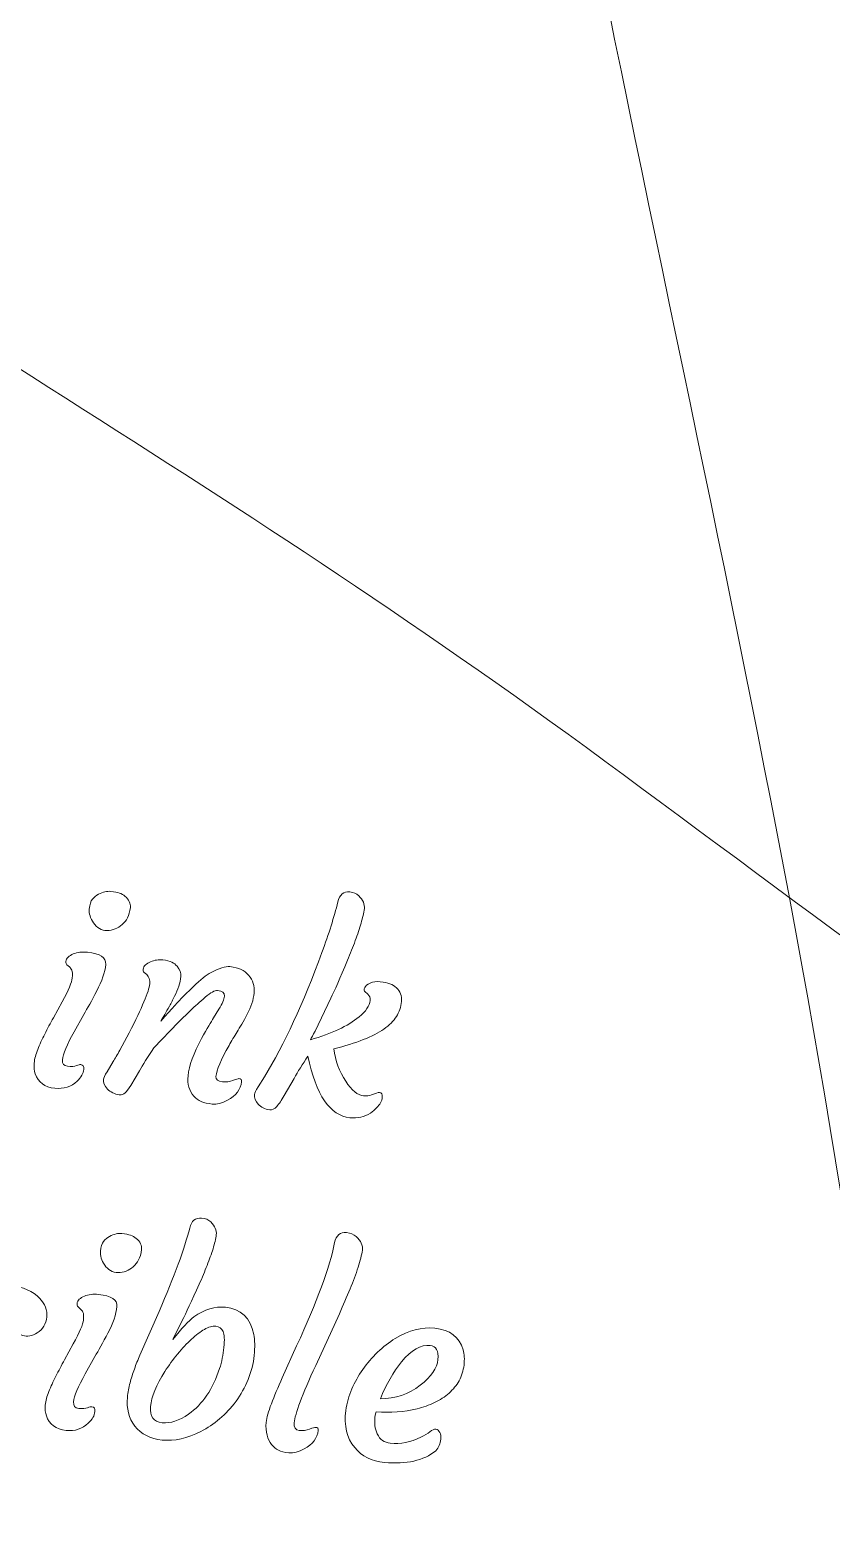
# Model space of a CAD drawing. Header units: inches. Extents: x -160 to 752, y 28 to 782.
# Drawn here: x 111.3 to 164.7, y 352.3 to 451.7 of the extents above; entities that cross this region are included whole.
import ezdxf

# ---------------------------------------------------------------- set-up
doc = ezdxf.new("R2010")
doc.units = ezdxf.units.IN
doc.header["$MEASUREMENT"] = 0
doc.layers.add('_U+0421_U+043B_U+043E_U+0439 1', color=7, linetype='Continuous')

# ---------------------------------------------------------------- blocks, each defined once
blk = doc.blocks.new('block 2')
at = {"layer": '_U+0421_U+043B_U+043E_U+0439 1', "color": 12, "lineweight": 9, "true_color": 0xe30513}
for points, knots in [([(305.09, 27.814), (184.245, 132.086), (55.294, 227.605), (-54.648, 344.614), (-130.379, 432.044), (-160.472, 554.527), (-106.382, 659.789), (-61.653, 746.823), (0.67, 769.936), (55.395, 761.155), (152.473, 745.576), (244.359, 626.028), (305.003, 559.166), (383.274, 640.557), (469.584, 781.891), (597.356, 753.442), (657.303, 740.096), (700.304, 699.787), (723.454, 645.646), (746.596, 591.535), (751.522, 539.494), (735.492, 482.616), (690.017, 321.273), (429.513, 136.472), (305.09, 27.814), (305.09, 27.814), (305.09, 27.814), (305.09, 27.814)], [0, 0, 0, 0, 1, 1, 1, 2, 2, 2, 3, 3, 3, 4, 4, 4, 5, 5, 5, 6, 6, 6, 7, 7, 7, 8, 8, 8, 9, 9, 9, 9]), ([(202.442, 671.172), (195.746, 663.165), (189.051, 655.158), (182.655, 646.935), (183.907, 645.432), (186.655, 645.776), (187.31, 645.925), (191.139, 646.795), (194.639, 647.034), (198.026, 647.392), (202.606, 647.69), (207.198, 645.705), (209.229, 641.47), (210.909, 637.971), (210.144, 635.446), (208.554, 633.927), (205.735, 631.231), (196.888, 632.474), (192.941, 633.073), (194.986, 628.071), (199.28, 620.338), (195.317, 616.981), (193.459, 615.406), (191.154, 615.013), (188.888, 615.579), (186.622, 616.145), (184.859, 617.238), (183.445, 619.108), (180.547, 622.942), (179.553, 630.12), (179.312, 635.009), (179.235, 636.586), (178.328, 638.167), (176.893, 638.879), (156.302, 611.061), (140.219, 580.92), (139.222, 538.986), (138.833, 522.563), (140.86, 504.25), (143.954, 485.256), (142.451, 484.706), (140.679, 485.135), (139.482, 486.164), (135.769, 489.355), (129.877, 493.573), (125.1, 494.109), (122.77, 494.369), (120.764, 493.843), (118.795, 492.588), (116.825, 491.334), (115.524, 489.391), (115.387, 486.958), (115.096, 481.772), (123.662, 479.567), (128.698, 477.608), (125.547, 475.157), (118.557, 469.593), (118.573, 465.693), (118.581, 463.493), (119.888, 461.202), (123.582, 460.012), (128.052, 458.571), (132.652, 460.537), (135.588, 464.064), (137.659, 466.769), (139.894, 469.473), (141.897, 472.85), (142.24, 473.428), (143.735, 475.081), (145.688, 474.956), (153.888, 429.362), (167.202, 379.678), (169.626, 336.628), (171.52, 302.968), (166.76, 273.361), (158.811, 245.697), (157.22, 245.876), (155.925, 246.804), (155.313, 248.259), (153.418, 252.773), (150.032, 259.179), (145.999, 261.793), (144.031, 263.068), (142.001, 263.493), (139.678, 263.252), (137.355, 263.01), (135.323, 261.853), (134.113, 259.738), (131.535, 255.229), (138.213, 249.428), (141.842, 245.425), (137.928, 244.64), (129.189, 242.787), (127.46, 239.291), (126.483, 237.319), (126.628, 234.686), (129.401, 231.97), (132.756, 228.684), (137.75, 228.386), (141.953, 230.23), (145.014, 231.723), (148.222, 233.143), (151.524, 235.269), (152.089, 235.633), (154.119, 236.568), (155.81, 235.583), (148.909, 213.97), (140.151, 193.26), (131.512, 172.705)], [0, 0, 0, 0, 1, 1, 1, 2, 2, 2, 3, 3, 3, 4, 4, 4, 5, 5, 5, 6, 6, 6, 7, 7, 7, 8, 8, 8, 9, 9, 9, 10, 10, 10, 11, 11, 11, 12, 12, 12, 13, 13, 13, 14, 14, 14, 15, 15, 15, 16, 16, 16, 17, 17, 17, 18, 18, 18, 19, 19, 19, 20, 20, 20, 21, 21, 21, 22, 22, 22, 23, 23, 23, 24, 24, 24, 25, 25, 25, 26, 26, 26, 27, 27, 27, 28, 28, 28, 29, 29, 29, 30, 30, 30, 31, 31, 31, 32, 32, 32, 33, 33, 33, 34, 34, 34, 35, 35, 35, 36, 36, 36, 36]), ([(-133.176, 526.041), (-108.388, 533.444), (-83.6, 540.847), (-55.475, 535.104), (-54.607, 536.857), (-55.835, 539.063), (-56.236, 539.602), (-58.58, 542.752), (-60.213, 545.858), (-61.908, 548.812), (-64.031, 552.881), (-64.071, 557.883), (-61.019, 561.452), (-58.497, 564.402), (-55.878, 564.723), (-53.846, 563.882), (-50.241, 562.393), (-47.803, 553.798), (-46.756, 549.946), (-43.007, 553.837), (-37.669, 560.89), (-32.996, 558.622), (-30.805, 557.558), (-29.513, 555.608), (-29.116, 553.306), (-28.718, 551.005), (-29.006, 548.952), (-30.144, 546.902), (-32.481, 542.702), (-38.645, 538.891), (-43.021, 536.697), (-44.431, 535.989), (-45.612, 534.196), (-45.684, 532.597), (-43.528, 531.932), (-41.351, 531.185), (-39.153, 530.353), (-4.072, 517.062), (36.62, 481.677), (67.416, 458.647), (98.212, 435.616), (119.112, 424.939), (144.764, 406.584), (170.419, 388.229), (200.826, 362.194), (232.923, 357.148), (265.021, 352.103), (298.808, 368.046), (336.183, 364.286), (362.156, 361.674), (390.05, 349.49), (418.014, 335.275), (417.559, 333.74), (416.157, 332.575), (414.617, 332.229), (409.841, 331.154), (402.94, 328.943), (399.66, 325.429), (398.06, 323.715), (397.286, 321.791), (397.117, 319.463), (396.948, 317.133), (397.731, 314.929), (399.601, 313.368), (403.589, 310.039), (410.47, 315.598), (415.047, 318.47), (415.135, 314.478), (415.428, 305.55), (418.567, 303.235), (420.337, 301.928), (422.955, 301.61), (426.115, 303.864), (429.937, 306.591), (431.105, 311.456), (430.027, 315.916), (429.093, 319.192), (428.258, 322.599), (426.741, 326.222), (426.482, 326.842), (425.918, 329.005), (427.183, 330.498), (436.293, 325.751), (445.601, 320.785), (454.679, 316.031), (470.916, 307.527), (487.227, 299.462), (503.256, 291.591), (502.801, 290.057), (501.399, 288.892), (499.859, 288.545), (495.083, 287.47), (488.182, 285.259), (484.902, 281.746), (483.302, 280.032), (482.528, 278.108), (482.359, 275.779), (482.19, 273.449), (482.973, 271.245), (484.844, 269.684), (488.831, 266.356), (495.712, 271.914), (500.289, 274.786), (500.377, 270.795), (500.67, 261.866), (503.809, 259.551), (505.579, 258.245), (508.197, 257.926), (511.356, 260.181), (515.179, 262.908), (516.347, 267.773), (515.268, 272.233), (514.334, 275.509), (513.5, 278.916), (511.983, 282.539), (511.724, 283.159), (511.298, 285.408), (512.563, 286.901), (532.968, 276.975), (553.263, 267.381), (573.558, 257.788)], [0, 0, 0, 0, 1, 1, 1, 2, 2, 2, 3, 3, 3, 4, 4, 4, 5, 5, 5, 6, 6, 6, 7, 7, 7, 8, 8, 8, 9, 9, 9, 10, 10, 10, 11, 11, 11, 12, 12, 12, 13, 13, 13, 14, 14, 14, 15, 15, 15, 16, 16, 16, 17, 17, 17, 18, 18, 18, 19, 19, 19, 20, 20, 20, 21, 21, 21, 22, 22, 22, 23, 23, 23, 24, 24, 24, 25, 25, 25, 26, 26, 26, 27, 27, 27, 28, 28, 28, 29, 29, 29, 30, 30, 30, 31, 31, 31, 32, 32, 32, 33, 33, 33, 34, 34, 34, 35, 35, 35, 36, 36, 36, 37, 37, 37, 38, 38, 38, 39, 39, 39, 40, 40, 40, 40])]:
    blk.add_open_spline(points, degree=3, knots=knots, dxfattribs=at)
at = {"layer": '_U+0421_U+043B_U+043E_U+0439 1', "lineweight": 0}
for points, knots in [([(117.48, 392.173), (117.338, 392.048), (117.18, 391.952), (117.009, 391.884), (116.836, 391.817), (116.657, 391.78), (116.475, 391.777), (116.289, 391.775), (116.122, 391.822), (115.968, 391.913), (115.817, 392.004), (115.687, 392.129), (115.583, 392.278), (115.361, 392.598), (115.265, 392.907), (115.295, 393.204), (115.325, 393.504), (115.395, 393.724), (115.506, 393.861), (115.62, 394.001), (115.752, 394.112), (115.909, 394.19), (116.208, 394.344), (116.481, 394.408), (116.73, 394.383), (116.979, 394.358), (117.172, 394.32), (117.306, 394.27), (117.437, 394.224), (117.561, 394.151), (117.669, 394.058), (117.938, 393.835), (118.057, 393.586), (118.03, 393.308), (118.002, 393.029), (117.937, 392.802), (117.841, 392.624), (117.744, 392.449), (117.623, 392.298), (117.48, 392.173), (117.48, 392.173), (117.48, 392.173), (117.48, 392.173)], [0, 0, 0, 0, 1, 1, 1, 2, 2, 2, 3, 3, 3, 4, 4, 4, 5, 5, 5, 6, 6, 6, 7, 7, 7, 8, 8, 8, 9, 9, 9, 10, 10, 10, 11, 11, 11, 12, 12, 12, 13, 13, 13, 14, 14, 14, 14]), ([(132.659, 379.311), (131.331, 379.444), (130.399, 380.812), (129.862, 383.412), (129.493, 382.871), (129.182, 382.375), (128.932, 381.929), (128.932, 381.929), (128.284, 380.785), (128.284, 380.785), (128.101, 380.474), (127.932, 380.233), (127.782, 380.067), (127.632, 379.897), (127.476, 379.822), (127.311, 379.839), (127.149, 379.855), (127.002, 379.897), (126.873, 379.967), (126.743, 380.035), (126.634, 380.118), (126.544, 380.215), (126.355, 380.425), (126.274, 380.639), (126.296, 380.861), (126.305, 380.951), (126.386, 381.115), (126.534, 381.361), (126.534, 381.361), (126.957, 382.039), (126.957, 382.039), (128.276, 384.183), (129.555, 386.94), (130.793, 390.309), (131.248, 391.554), (131.6, 392.678), (131.849, 393.679), (131.965, 394.164), (132.229, 394.389), (132.646, 394.347), (132.892, 394.323), (133.089, 394.236), (133.241, 394.091), (133.531, 393.807), (133.656, 393.522), (133.615, 393.233), (133.574, 392.943), (133.502, 392.62), (133.397, 392.264), (133.294, 391.908), (133.164, 391.522), (133.01, 391.101), (132.856, 390.684), (132.685, 390.247), (132.497, 389.793), (131.994, 388.608), (131.621, 387.762), (131.384, 387.262), (131.384, 387.262), (130.331, 385.07), (130.331, 385.07), (130.196, 384.811), (130.096, 384.624), (130.023, 384.507), (131.438, 384.907), (132.515, 385.413), (133.263, 386.026), (133.716, 386.395), (133.958, 386.758), (133.994, 387.115), (134.012, 387.295), (133.965, 387.433), (133.854, 387.529), (133.742, 387.622), (133.667, 387.693), (133.627, 387.742), (133.586, 387.789), (133.592, 387.87), (133.641, 387.98), (133.692, 388.09), (133.811, 388.187), (134.004, 388.276), (134.195, 388.363), (134.422, 388.392), (134.68, 388.366), (134.937, 388.34), (135.148, 388.295), (135.317, 388.233), (135.486, 388.167), (135.629, 388.08), (135.748, 387.968), (136.015, 387.733), (136.126, 387.431), (136.089, 387.056), (136.051, 386.681), (135.939, 386.344), (135.748, 386.046), (135.561, 385.75), (135.285, 385.472), (134.92, 385.211), (134.201, 384.718), (133.088, 384.278), (131.578, 383.897), (131.68, 383.1), (131.947, 382.382), (132.374, 381.743), (132.778, 381.133), (133.176, 380.809), (133.56, 380.77), (133.766, 380.75), (133.944, 380.768), (134.098, 380.825), (134.098, 380.825), (134.431, 380.949), (134.431, 380.949), (134.498, 380.979), (134.562, 380.991), (134.619, 380.985), (134.766, 380.97), (134.83, 380.876), (134.812, 380.699), (134.797, 380.546), (134.76, 380.417), (134.694, 380.308), (134.632, 380.199), (134.544, 380.084), (134.433, 379.965), (134.324, 379.846), (134.188, 379.732), (134.023, 379.625), (133.612, 379.363), (133.157, 379.261), (132.659, 379.311), (132.659, 379.311), (132.659, 379.311), (132.659, 379.311)], [0, 0, 0, 0, 1, 1, 1, 2, 2, 2, 3, 3, 3, 4, 4, 4, 5, 5, 5, 6, 6, 6, 7, 7, 7, 8, 8, 8, 9, 9, 9, 10, 10, 10, 11, 11, 11, 12, 12, 12, 13, 13, 13, 14, 14, 14, 15, 15, 15, 16, 16, 16, 17, 17, 17, 18, 18, 18, 19, 19, 19, 20, 20, 20, 21, 21, 21, 22, 22, 22, 23, 23, 23, 24, 24, 24, 25, 25, 25, 26, 26, 26, 27, 27, 27, 28, 28, 28, 29, 29, 29, 30, 30, 30, 31, 31, 31, 32, 32, 32, 33, 33, 33, 34, 34, 34, 35, 35, 35, 36, 36, 36, 37, 37, 37, 38, 38, 38, 39, 39, 39, 40, 40, 40, 41, 41, 41, 42, 42, 42, 43, 43, 43, 44, 44, 44, 45, 45, 45, 45]), ([(114.724, 382.849), (114.878, 382.834), (114.946, 382.727), (114.925, 382.526), (114.899, 382.263), (114.752, 382.005), (114.481, 381.747), (114.089, 381.372), (113.598, 381.215), (113.007, 381.275), (112.327, 381.343), (111.89, 381.665), (111.693, 382.239), (111.62, 382.443), (111.596, 382.682), (111.623, 382.954), (111.65, 383.23), (111.729, 383.531), (111.859, 383.86), (111.992, 384.186), (112.147, 384.528), (112.328, 384.885), (112.507, 385.243), (112.703, 385.604), (112.909, 385.968), (112.909, 385.968), (113.488, 387.027), (113.488, 387.027), (113.909, 387.817), (114.135, 388.346), (114.161, 388.61), (114.188, 388.873), (114.176, 389.05), (114.13, 389.14), (114.081, 389.229), (114.028, 389.301), (113.97, 389.355), (113.97, 389.355), (113.805, 389.496), (113.805, 389.496), (113.75, 389.544), (113.73, 389.616), (113.74, 389.721), (113.751, 389.823), (113.799, 389.917), (113.887, 390.003), (113.977, 390.088), (114.087, 390.158), (114.223, 390.217), (114.5, 390.325), (114.816, 390.361), (115.166, 390.325), (116.027, 390.239), (116.435, 389.971), (116.39, 389.521), (116.338, 388.994), (116.139, 388.405), (115.796, 387.758), (115.452, 387.108), (115.163, 386.587), (114.927, 386.189), (114.927, 386.189), (114.281, 385.031), (114.281, 385.031), (113.805, 384.18), (113.545, 383.558), (113.506, 383.165), (113.48, 382.907), (113.596, 382.766), (113.854, 382.74), (114.105, 382.714), (114.301, 382.728), (114.436, 382.781), (114.571, 382.831), (114.668, 382.855), (114.724, 382.849), (114.724, 382.849), (114.724, 382.849), (114.724, 382.849)], [0, 0, 0, 0, 1, 1, 1, 2, 2, 2, 3, 3, 3, 4, 4, 4, 5, 5, 5, 6, 6, 6, 7, 7, 7, 8, 8, 8, 9, 9, 9, 10, 10, 10, 11, 11, 11, 12, 12, 12, 13, 13, 13, 14, 14, 14, 15, 15, 15, 16, 16, 16, 17, 17, 17, 18, 18, 18, 19, 19, 19, 20, 20, 20, 21, 21, 21, 22, 22, 22, 23, 23, 23, 24, 24, 24, 25, 25, 25, 26, 26, 26, 26]), ([(123.842, 387.78), (123.662, 387.798), (123.387, 387.647), (123.016, 387.333), (122.649, 387.019), (122.326, 386.73), (122.052, 386.467), (122.052, 386.467), (121.215, 385.649), (121.215, 385.649), (121.215, 385.649), (119.592, 383.956), (119.592, 383.956), (119.189, 383.346), (118.868, 382.839), (118.63, 382.43), (118.63, 382.43), (118.055, 381.458), (118.055, 381.458), (117.906, 381.218), (117.781, 381.053), (117.68, 380.96), (117.58, 380.867), (117.452, 380.828), (117.296, 380.844), (117.141, 380.86), (116.996, 380.901), (116.859, 380.972), (116.72, 381.041), (116.601, 381.126), (116.505, 381.223), (116.302, 381.434), (116.212, 381.649), (116.234, 381.871), (116.243, 381.961), (116.323, 382.125), (116.477, 382.37), (116.477, 382.37), (116.885, 383.05), (116.885, 383.05), (117.011, 383.249), (117.161, 383.507), (117.335, 383.819), (117.335, 383.819), (117.947, 384.972), (117.947, 384.972), (118.81, 386.632), (119.27, 387.712), (119.321, 388.216), (119.347, 388.486), (119.277, 388.692), (119.117, 388.839), (119.117, 388.839), (118.952, 388.979), (118.952, 388.979), (118.896, 389.027), (118.876, 389.099), (118.887, 389.204), (118.897, 389.306), (118.946, 389.401), (119.033, 389.486), (119.123, 389.571), (119.233, 389.641), (119.37, 389.7), (119.647, 389.809), (119.92, 389.848), (120.184, 389.821), (120.451, 389.795), (120.655, 389.744), (120.796, 389.672), (120.936, 389.597), (121.052, 389.507), (121.14, 389.398), (121.336, 389.173), (121.422, 388.946), (121.4, 388.725), (121.378, 388.503), (121.328, 388.281), (121.252, 388.061), (121.172, 387.842), (121.08, 387.621), (120.97, 387.396), (120.863, 387.174), (120.75, 386.958), (120.635, 386.742), (120.519, 386.53), (120.413, 386.347), (120.322, 386.19), (120.322, 386.19), (120.107, 385.83), (120.107, 385.83), (120.053, 385.741), (120.038, 385.712), (120.065, 385.746), (120.803, 386.58), (121.29, 387.119), (121.52, 387.356), (121.52, 387.356), (122.209, 388.032), (122.209, 388.032), (122.714, 388.514), (123.102, 388.826), (123.377, 388.968), (123.934, 389.269), (124.36, 389.402), (124.659, 389.372), (124.959, 389.342), (125.207, 389.281), (125.403, 389.182), (125.599, 389.087), (125.768, 388.961), (125.907, 388.805), (126.198, 388.473), (126.321, 388.076), (126.274, 387.614), (126.229, 387.153), (126.075, 386.678), (125.811, 386.196), (125.552, 385.716), (125.327, 385.324), (125.14, 385.028), (124.956, 384.728), (124.773, 384.426), (124.601, 384.119), (124.065, 383.186), (123.775, 382.495), (123.73, 382.051), (123.71, 381.853), (123.856, 381.736), (124.174, 381.704), (124.42, 381.679), (124.65, 381.71), (124.861, 381.795), (125.073, 381.88), (125.21, 381.92), (125.266, 381.915), (125.389, 381.902), (125.446, 381.833), (125.434, 381.71), (125.382, 381.192), (125.071, 380.781), (124.502, 380.484), (124.122, 380.28), (123.783, 380.193), (123.483, 380.223), (123.183, 380.253), (122.941, 380.307), (122.752, 380.393), (122.561, 380.476), (122.397, 380.598), (122.259, 380.751), (121.945, 381.098), (121.815, 381.55), (121.871, 382.104), (121.938, 382.785), (122.24, 383.611), (122.768, 384.588), (123.149, 385.252), (123.416, 385.707), (123.571, 385.952), (123.571, 385.952), (123.933, 386.545), (123.933, 386.545), (124.151, 386.901), (124.27, 387.189), (124.292, 387.405), (124.314, 387.621), (124.166, 387.748), (123.842, 387.78), (123.842, 387.78), (123.842, 387.78), (123.842, 387.78)], [0, 0, 0, 0, 1, 1, 1, 2, 2, 2, 3, 3, 3, 4, 4, 4, 5, 5, 5, 6, 6, 6, 7, 7, 7, 8, 8, 8, 9, 9, 9, 10, 10, 10, 11, 11, 11, 12, 12, 12, 13, 13, 13, 14, 14, 14, 15, 15, 15, 16, 16, 16, 17, 17, 17, 18, 18, 18, 19, 19, 19, 20, 20, 20, 21, 21, 21, 22, 22, 22, 23, 23, 23, 24, 24, 24, 25, 25, 25, 26, 26, 26, 27, 27, 27, 28, 28, 28, 29, 29, 29, 30, 30, 30, 31, 31, 31, 32, 32, 32, 33, 33, 33, 34, 34, 34, 35, 35, 35, 36, 36, 36, 37, 37, 37, 38, 38, 38, 39, 39, 39, 40, 40, 40, 41, 41, 41, 42, 42, 42, 43, 43, 43, 44, 44, 44, 45, 45, 45, 46, 46, 46, 47, 47, 47, 48, 48, 48, 49, 49, 49, 50, 50, 50, 51, 51, 51, 52, 52, 52, 53, 53, 53, 54, 54, 54, 55, 55, 55, 56, 56, 56, 57, 57, 57, 57]), ([(117.836, 360.689), (117.87, 361.028), (117.93, 361.352), (118.009, 361.656), (118.091, 361.962), (118.185, 362.268), (118.298, 362.578), (118.408, 362.885), (118.53, 363.193), (118.66, 363.498), (118.66, 363.498), (119.944, 366.403), (119.944, 366.403), (120.969, 368.761), (121.648, 370.613), (121.983, 371.963), (122.098, 372.448), (122.364, 372.672), (122.78, 372.63), (123.026, 372.606), (123.225, 372.519), (123.384, 372.373), (123.668, 372.09), (123.791, 371.809), (123.756, 371.524), (123.719, 371.241), (123.645, 370.93), (123.538, 370.589), (123.428, 370.246), (123.297, 369.878), (123.142, 369.479), (122.987, 369.08), (122.812, 368.664), (122.619, 368.226), (122.113, 367.108), (121.736, 366.302), (121.489, 365.806), (121.489, 365.806), (120.857, 364.546), (120.857, 364.546), (121.446, 365.286), (121.917, 365.784), (122.267, 366.046), (122.969, 366.55), (123.669, 366.765), (124.364, 366.695), (125.389, 366.592), (126.019, 365.99), (126.25, 364.883), (126.324, 364.503), (126.335, 364.039), (126.28, 363.487), (126.224, 362.938), (126.088, 362.398), (125.872, 361.875), (125.656, 361.348), (125.389, 360.867), (125.067, 360.43), (124.745, 359.993), (124.382, 359.602), (123.978, 359.264), (123.575, 358.926), (123.159, 358.647), (122.728, 358.424), (121.819, 357.961), (120.961, 357.769), (120.16, 357.849), (119.351, 357.93), (118.741, 358.24), (118.328, 358.778), (117.928, 359.315), (117.762, 359.952), (117.836, 360.689), (117.836, 360.689), (117.836, 360.689), (117.836, 360.689)], [0, 0, 0, 0, 1, 1, 1, 2, 2, 2, 3, 3, 3, 4, 4, 4, 5, 5, 5, 6, 6, 6, 7, 7, 7, 8, 8, 8, 9, 9, 9, 10, 10, 10, 11, 11, 11, 12, 12, 12, 13, 13, 13, 14, 14, 14, 15, 15, 15, 16, 16, 16, 17, 17, 17, 18, 18, 18, 19, 19, 19, 20, 20, 20, 21, 21, 21, 22, 22, 22, 23, 23, 23, 24, 24, 24, 25, 25, 25, 25]), ([(118.222, 369.391), (118.08, 369.266), (117.922, 369.17), (117.751, 369.102), (117.578, 369.035), (117.399, 368.999), (117.217, 368.996), (117.032, 368.993), (116.864, 369.04), (116.71, 369.132), (116.558, 369.222), (116.429, 369.348), (116.325, 369.497), (116.103, 369.816), (116.007, 370.125), (116.037, 370.422), (116.067, 370.722), (116.138, 370.942), (116.248, 371.079), (116.362, 371.219), (116.494, 371.33), (116.65, 371.408), (116.951, 371.563), (117.223, 371.626), (117.472, 371.601), (117.721, 371.576), (117.914, 371.539), (118.049, 371.489), (118.18, 371.442), (118.303, 371.37), (118.411, 371.277), (118.68, 371.053), (118.8, 370.805), (118.772, 370.526), (118.744, 370.247), (118.679, 370.021), (118.582, 369.843), (118.486, 369.668), (118.365, 369.516), (118.222, 369.391), (118.222, 369.391), (118.222, 369.391), (118.222, 369.391)], [0, 0, 0, 0, 1, 1, 1, 2, 2, 2, 3, 3, 3, 4, 4, 4, 5, 5, 5, 6, 6, 6, 7, 7, 7, 8, 8, 8, 9, 9, 9, 10, 10, 10, 11, 11, 11, 12, 12, 12, 13, 13, 13, 14, 14, 14, 14]), ([(127.429, 357.561), (127.3, 357.729), (127.199, 357.936), (127.133, 358.182), (127.067, 358.427), (127.047, 358.708), (127.078, 359.02), (127.11, 359.334), (127.223, 359.747), (127.421, 360.26), (127.618, 360.773), (127.861, 361.354), (128.149, 362.003), (128.149, 362.003), (129.107, 364.118), (129.107, 364.118), (130.462, 367.057), (131.304, 369.35), (131.635, 370.994), (131.735, 371.48), (132.003, 371.705), (132.429, 371.662), (132.698, 371.635), (132.914, 371.546), (133.077, 371.4), (133.39, 371.108), (133.526, 370.804), (133.483, 370.49), (133.439, 370.174), (133.344, 369.796), (133.199, 369.353), (133.055, 368.907), (132.876, 368.426), (132.663, 367.908), (132.453, 367.387), (132.214, 366.839), (131.95, 366.263), (131.95, 366.263), (130.378, 362.818), (130.378, 362.818), (129.479, 360.862), (129, 359.59), (128.941, 358.999), (128.909, 358.681), (129.022, 358.51), (129.28, 358.484), (129.526, 358.459), (129.753, 358.491), (129.967, 358.575), (130.179, 358.66), (130.315, 358.701), (130.373, 358.695), (130.496, 358.683), (130.553, 358.613), (130.54, 358.491), (130.488, 357.972), (130.178, 357.561), (129.609, 357.264), (129.227, 357.06), (128.889, 356.973), (128.593, 357.003), (128.299, 357.032), (128.062, 357.089), (127.889, 357.179), (127.714, 357.267), (127.56, 357.394), (127.429, 357.561), (127.429, 357.561), (127.429, 357.561), (127.429, 357.561)], [0, 0, 0, 0, 1, 1, 1, 2, 2, 2, 3, 3, 3, 4, 4, 4, 5, 5, 5, 6, 6, 6, 7, 7, 7, 8, 8, 8, 9, 9, 9, 10, 10, 10, 11, 11, 11, 12, 12, 12, 13, 13, 13, 14, 14, 14, 15, 15, 15, 16, 16, 16, 17, 17, 17, 18, 18, 18, 19, 19, 19, 20, 20, 20, 21, 21, 21, 22, 22, 22, 23, 23, 23, 23]), ([(104.481, 361.074), (104.498, 361.253), (104.557, 361.417), (104.651, 361.565), (104.744, 361.713), (104.857, 361.832), (104.984, 361.928), (105.253, 362.131), (105.522, 362.219), (105.792, 362.192), (106.026, 362.169), (106.131, 362.037), (106.106, 361.797), (106.045, 361.186), (106.203, 360.743), (106.584, 360.463), (106.722, 360.361), (106.87, 360.301), (107.029, 360.285), (107.185, 360.269), (107.322, 360.274), (107.436, 360.295), (107.551, 360.32), (107.661, 360.367), (107.762, 360.432), (107.989, 360.582), (108.114, 360.772), (108.138, 361.006), (108.16, 361.24), (108.132, 361.461), (108.046, 361.669), (107.958, 361.875), (107.847, 362.095), (107.713, 362.326), (107.713, 362.326), (107.283, 363.081), (107.283, 363.081), (106.672, 364.087), (106.409, 364.985), (106.488, 365.777), (106.554, 366.43), (106.891, 366.999), (107.5, 367.474), (108.193, 368.015), (109.035, 368.234), (110.025, 368.134), (110.891, 368.047), (111.547, 367.767), (111.989, 367.289), (112.354, 366.905), (112.512, 366.489), (112.467, 366.045), (112.421, 365.584), (112.207, 365.233), (111.828, 364.992), (111.489, 364.778), (111.162, 364.717), (110.854, 364.814), (110.716, 364.859), (110.616, 364.941), (110.549, 365.063), (110.485, 365.185), (110.483, 365.315), (110.546, 365.457), (110.605, 365.599), (110.645, 365.75), (110.661, 365.906), (110.677, 366.065), (110.661, 366.215), (110.618, 366.355), (110.571, 366.496), (110.505, 366.618), (110.415, 366.72), (110.228, 366.936), (110.025, 367.053), (109.797, 367.076), (109.573, 367.099), (109.384, 367.09), (109.232, 367.057), (109.083, 367.021), (108.947, 366.962), (108.827, 366.88), (108.575, 366.693), (108.435, 366.444), (108.405, 366.138), (108.373, 365.83), (108.401, 365.56), (108.483, 365.328), (108.566, 365.096), (108.675, 364.858), (108.806, 364.621), (108.94, 364.383), (109.085, 364.141), (109.244, 363.892), (109.401, 363.646), (109.545, 363.39), (109.673, 363.123), (109.982, 362.495), (110.113, 361.958), (110.068, 361.509), (110.023, 361.062), (109.892, 360.697), (109.677, 360.413), (109.457, 360.132), (109.188, 359.895), (108.87, 359.709), (108.184, 359.3), (107.444, 359.135), (106.655, 359.214), (105.9, 359.29), (105.319, 359.53), (104.918, 359.937), (104.586, 360.279), (104.439, 360.657), (104.481, 361.074), (104.481, 361.074), (104.481, 361.074), (104.481, 361.074)], [0, 0, 0, 0, 1, 1, 1, 2, 2, 2, 3, 3, 3, 4, 4, 4, 5, 5, 5, 6, 6, 6, 7, 7, 7, 8, 8, 8, 9, 9, 9, 10, 10, 10, 11, 11, 11, 12, 12, 12, 13, 13, 13, 14, 14, 14, 15, 15, 15, 16, 16, 16, 17, 17, 17, 18, 18, 18, 19, 19, 19, 20, 20, 20, 21, 21, 21, 22, 22, 22, 23, 23, 23, 24, 24, 24, 25, 25, 25, 26, 26, 26, 27, 27, 27, 28, 28, 28, 29, 29, 29, 30, 30, 30, 31, 31, 31, 32, 32, 32, 33, 33, 33, 34, 34, 34, 35, 35, 35, 36, 36, 36, 37, 37, 37, 38, 38, 38, 39, 39, 39, 39]), ([(115.467, 360.068), (115.619, 360.052), (115.687, 359.945), (115.667, 359.744), (115.641, 359.481), (115.494, 359.223), (115.222, 358.965), (114.831, 358.59), (114.34, 358.434), (113.749, 358.493), (113.069, 358.561), (112.632, 358.884), (112.435, 359.457), (112.362, 359.662), (112.338, 359.9), (112.364, 360.173), (112.392, 360.449), (112.472, 360.75), (112.601, 361.079), (112.734, 361.405), (112.889, 361.746), (113.07, 362.103), (113.248, 362.461), (113.445, 362.823), (113.651, 363.186), (113.651, 363.186), (114.23, 364.246), (114.23, 364.246), (114.652, 365.036), (114.877, 365.564), (114.904, 365.828), (114.93, 366.092), (114.918, 366.269), (114.872, 366.358), (114.823, 366.447), (114.77, 366.519), (114.712, 366.574), (114.712, 366.574), (114.547, 366.714), (114.547, 366.714), (114.492, 366.763), (114.472, 366.834), (114.482, 366.939), (114.493, 367.041), (114.541, 367.136), (114.628, 367.221), (114.719, 367.306), (114.829, 367.377), (114.965, 367.436), (115.243, 367.544), (115.557, 367.579), (115.909, 367.544), (116.768, 367.457), (117.178, 367.189), (117.133, 366.74), (117.079, 366.212), (116.881, 365.623), (116.538, 364.977), (116.194, 364.327), (115.906, 363.805), (115.669, 363.408), (115.669, 363.408), (115.022, 362.25), (115.022, 362.25), (114.547, 361.398), (114.287, 360.776), (114.248, 360.384), (114.222, 360.126), (114.338, 359.984), (114.596, 359.958), (114.847, 359.933), (115.043, 359.947), (115.178, 359.999), (115.313, 360.05), (115.409, 360.073), (115.467, 360.068), (115.467, 360.068), (115.467, 360.068), (115.467, 360.068)], [0, 0, 0, 0, 1, 1, 1, 2, 2, 2, 3, 3, 3, 4, 4, 4, 5, 5, 5, 6, 6, 6, 7, 7, 7, 8, 8, 8, 9, 9, 9, 10, 10, 10, 11, 11, 11, 12, 12, 12, 13, 13, 13, 14, 14, 14, 15, 15, 15, 16, 16, 16, 17, 17, 17, 18, 18, 18, 19, 19, 19, 20, 20, 20, 21, 21, 21, 22, 22, 22, 23, 23, 23, 24, 24, 24, 25, 25, 25, 26, 26, 26, 26]), ([(120.153, 359.004), (120.701, 358.948), (121.286, 359.138), (121.901, 359.573), (122.844, 360.235), (123.535, 361.246), (123.972, 362.61), (124.117, 363.056), (124.216, 363.528), (124.265, 364.022), (124.315, 364.517), (124.293, 364.87), (124.201, 365.079), (124.111, 365.291), (123.95, 365.407), (123.72, 365.43), (123.489, 365.454), (123.237, 365.385), (122.966, 365.221), (122.695, 365.061), (122.406, 364.838), (122.102, 364.557), (121.796, 364.279), (121.488, 363.953), (121.178, 363.578), (120.868, 363.204), (120.583, 362.814), (120.325, 362.408), (119.757, 361.514), (119.439, 360.737), (119.373, 360.078), (119.307, 359.418), (119.565, 359.063), (120.153, 359.004), (120.153, 359.004), (120.153, 359.004), (120.153, 359.004)], [0, 0, 0, 0, 1, 1, 1, 2, 2, 2, 3, 3, 3, 4, 4, 4, 5, 5, 5, 6, 6, 6, 7, 7, 7, 8, 8, 8, 9, 9, 9, 10, 10, 10, 11, 11, 11, 12, 12, 12, 12]), ([(132.384, 359.813), (132.459, 360.32), (132.592, 360.801), (132.785, 361.25), (132.978, 361.7), (133.219, 362.133), (133.508, 362.543), (133.801, 362.956), (134.13, 363.341), (134.499, 363.694), (134.868, 364.051), (135.262, 364.356), (135.678, 364.611), (136.577, 365.154), (137.453, 365.38), (138.311, 365.295), (139.312, 365.194), (139.936, 364.717), (140.189, 363.856), (140.277, 363.562), (140.299, 363.227), (140.254, 362.844), (140.209, 362.461), (140.101, 362.114), (139.928, 361.802), (139.755, 361.492), (139.53, 361.215), (139.255, 360.973), (138.979, 360.731), (138.661, 360.524), (138.295, 360.346), (137.932, 360.17), (137.543, 360.031), (137.124, 359.925), (136.261, 359.715), (135.358, 359.651), (134.407, 359.734), (134.375, 359.656), (134.347, 359.534), (134.325, 359.37), (134.306, 359.209), (134.303, 359.024), (134.324, 358.816), (134.346, 358.611), (134.397, 358.424), (134.479, 358.256), (134.657, 357.883), (134.942, 357.676), (135.341, 357.636), (136.021, 357.568), (136.701, 357.702), (137.385, 358.036), (137.626, 358.146), (137.826, 358.268), (137.985, 358.397), (138.143, 358.526), (138.276, 358.586), (138.381, 358.575), (138.486, 358.565), (138.573, 358.493), (138.638, 358.359), (138.703, 358.225), (138.73, 358.077), (138.715, 357.918), (138.683, 357.609), (138.566, 357.348), (138.37, 357.138), (137.558, 356.475), (136.422, 356.217), (134.965, 356.363), (134.104, 356.449), (133.438, 356.777), (132.971, 357.344), (132.443, 357.988), (132.25, 358.812), (132.384, 359.813), (132.384, 359.813), (132.384, 359.813), (132.384, 359.813)], [0, 0, 0, 0, 1, 1, 1, 2, 2, 2, 3, 3, 3, 4, 4, 4, 5, 5, 5, 6, 6, 6, 7, 7, 7, 8, 8, 8, 9, 9, 9, 10, 10, 10, 11, 11, 11, 12, 12, 12, 13, 13, 13, 14, 14, 14, 15, 15, 15, 16, 16, 16, 17, 17, 17, 18, 18, 18, 19, 19, 19, 20, 20, 20, 21, 21, 21, 22, 22, 22, 23, 23, 23, 24, 24, 24, 25, 25, 25, 26, 26, 26, 26]), ([(137.999, 364.148), (137.385, 364.21), (136.751, 363.847), (136.097, 363.061), (135.545, 362.384), (135.072, 361.56), (134.681, 360.594), (135.668, 360.598), (136.555, 360.896), (137.342, 361.498), (138.069, 362.064), (138.459, 362.637), (138.517, 363.218), (138.576, 363.796), (138.403, 364.107), (137.999, 364.148), (137.999, 364.148), (137.999, 364.148), (137.999, 364.148)], [0, 0, 0, 0, 1, 1, 1, 2, 2, 2, 3, 3, 3, 4, 4, 4, 5, 5, 5, 6, 6, 6, 6])]:
    blk.add_open_spline(points, degree=3, knots=knots, dxfattribs=at)

msp = doc.modelspace()

# ---------------------------------------------------------------- block references
at = {"layer": '_U+0421_U+043B_U+043E_U+0439 1'}
msp.add_blockref('block 2', (0, 0), dxfattribs=at)

doc.saveas('drawing.dxf')
